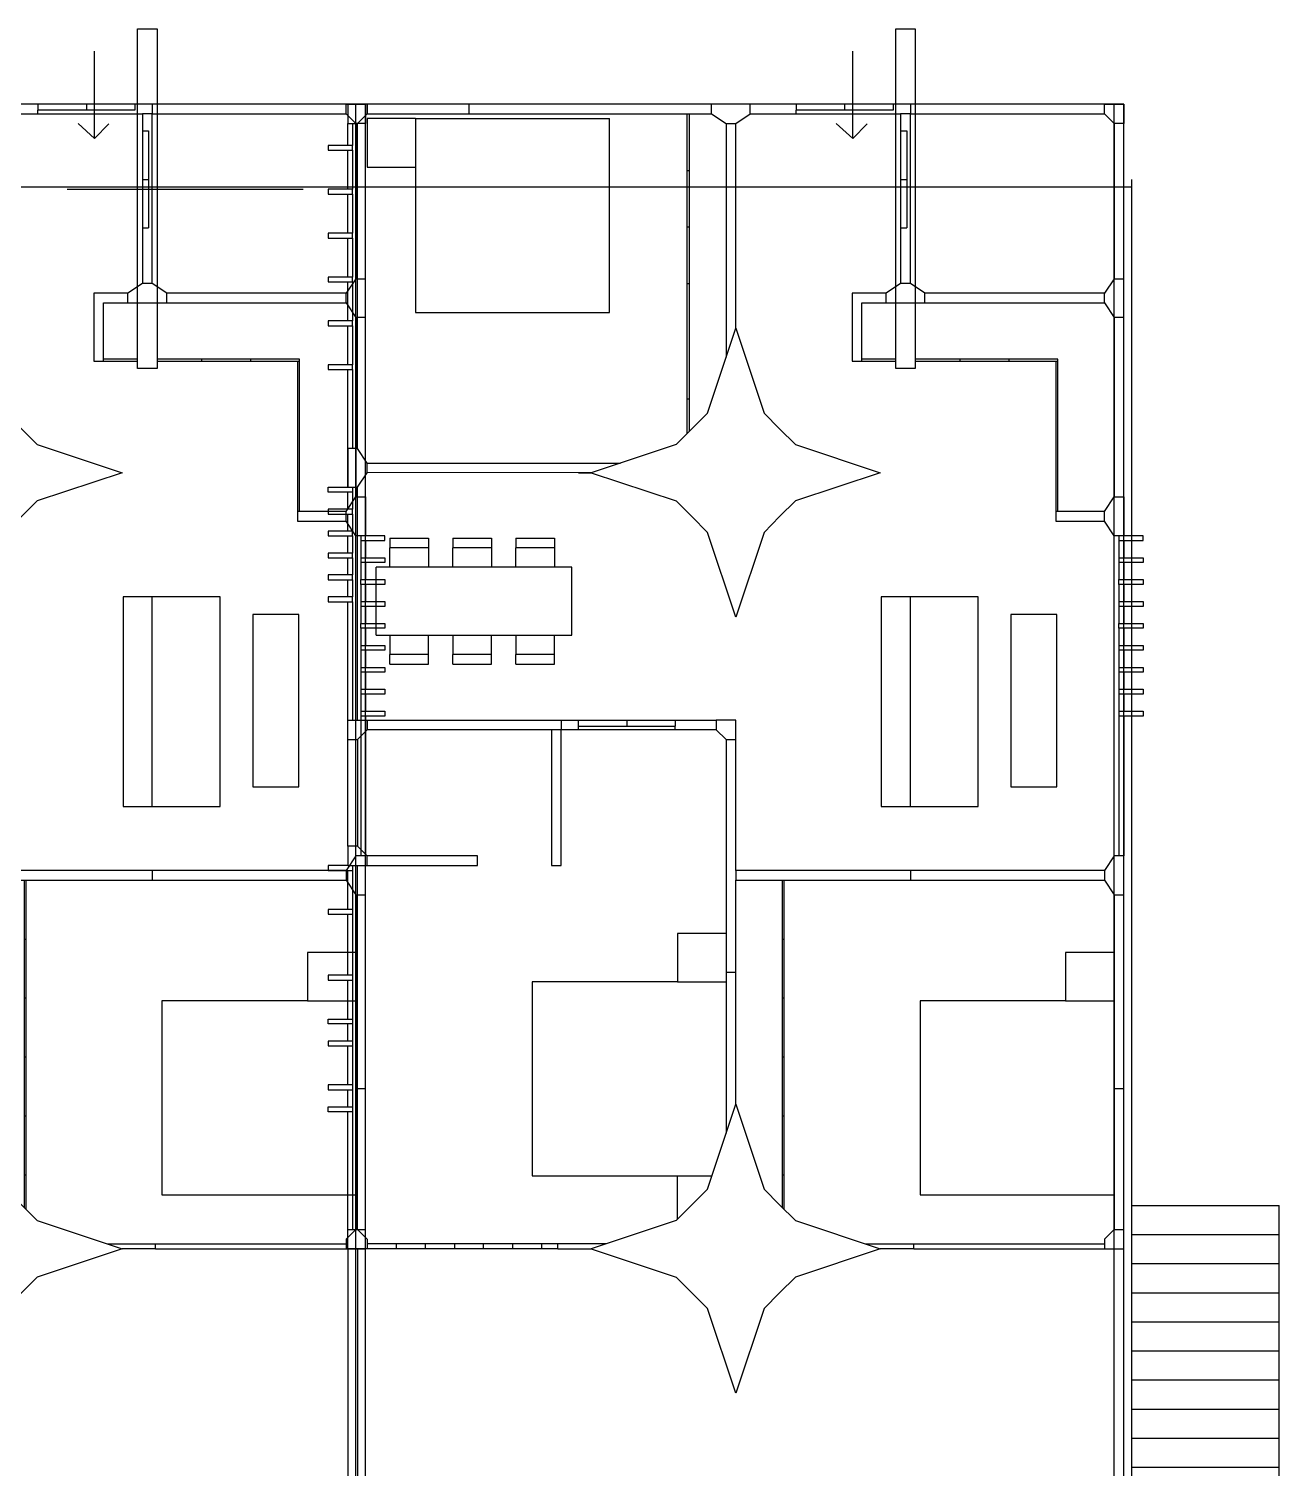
# Model space of a CAD drawing. Header units: metres. Extents: x -79796 to 428529, y -36333 to 94467.
# Drawn here: x -14 to 12876, y 4922 to 19761 of the extents above; entities that cross this region are included whole.
import ezdxf

# ---------------------------------------------------------------- set-up
doc = ezdxf.new("R2010")
doc.units = ezdxf.units.M
for name, color, linetype, true_color in [('Make2D$Visible$ClippingPlaneIntersections$columns', 1, 'Continuous', 0xff0000), ('Make2D$Visible$ClippingPlaneIntersections$glasses', 4, 'Continuous', 0x00ffff), ('Make2D$Visible$Curves$balconies', 2, 'Continuous', 0xffff00), ('Make2D$Visible$Curves$floors', 3, 'Continuous', 0x00ff00), ('Make2D$Visible$Curves$glasses', 4, 'Continuous', 0x00ffff), ('slabs', 5, 'Continuous', 0x0000ff)]:
    doc.layers.add(name, color=color, linetype=linetype, true_color=true_color)
doc.layers.add('Make2D$Visible$ClippingPlaneIntersections$Default', color=7, linetype='Continuous')
doc.layers.add('Make2D$Visible$Curves$Default', color=7, linetype='Continuous')

# ---------------------------------------------------------------- blocks, each defined once
blk = doc.blocks.new('SLABE NEW 2-flat-2')
at = {"layer": 'slabs'}
for points in [[(-948940, 1525954), (-956940, 1525954)], [(-949040, 1510161), (-949040, 1525954)], [(-948940, 1510061), (-948940, 1525954)]]:
    blk.add_lwpolyline(points, dxfattribs=at)
blk = doc.blocks.new('3B6P-flat-8')
at = {"color": 0, "linetype": 'Continuous', "lineweight": -2}
for q in [(-951733, 1526501), (-951904, 1525754), (-951586, 1525752)]:
    blk.add_line((-951733, 1525600), q, dxfattribs=at)
at = {"layer": 'Make2D$Visible$ClippingPlaneIntersections$columns'}
for p, q in [((-953231, 1522769), (-952940, 1523644)), ((-952940, 1523644), (-952648, 1522769)), ((-953231, 1522769), (-953393, 1522607)), ((-952648, 1522769), (-952487, 1522607)), ((-953555, 1522446), (-953393, 1522607)), ((-952325, 1522446), (-952487, 1522607)), ((-953555, 1522446), (-954429, 1522154)), ((-952325, 1522446), (-951450, 1522154)), ((-954429, 1522154), (-953555, 1521863)), ((-951450, 1522154), (-952325, 1521863)), ((-953555, 1521863), (-953393, 1521701)), ((-952325, 1521863), (-952487, 1521701)), ((-953231, 1521539), (-953393, 1521701)), ((-952648, 1521539), (-952487, 1521701)), ((-952940, 1520665), (-953231, 1521539)), ((-952648, 1521539), (-952940, 1520665)), ((-953231, 1514769), (-952940, 1515644)), ((-952940, 1515644), (-952648, 1514769)), ((-953231, 1514769), (-953393, 1514607)), ((-952648, 1514769), (-952487, 1514607)), ((-953555, 1514446), (-953393, 1514607)), ((-952325, 1514446), (-952487, 1514607)), ((-953555, 1514446), (-954429, 1514154)), ((-952325, 1514446), (-951450, 1514154)), ((-954429, 1514154), (-953555, 1513862)), ((-951450, 1514154), (-952325, 1513862)), ((-953555, 1513862), (-953393, 1513701)), ((-952325, 1513862), (-952487, 1513701)), ((-953231, 1513539), (-953393, 1513701)), ((-952648, 1513539), (-952487, 1513701)), ((-952940, 1512664), (-953231, 1513539)), ((-952648, 1513539), (-952940, 1512664))]:
    blk.add_line(p, q, dxfattribs=at)
at = {"layer": 'Make2D$Visible$ClippingPlaneIntersections$Default'}
for p, q in [((-951291, 1523228), (-951291, 1526730)), ((-951291, 1526730), (-951089, 1526730)), ((-951089, 1526730), (-951089, 1523228)), ((-956940, 1525954), (-956940, 1525754)), ((-956740, 1525954), (-956940, 1525954)), ((-956740, 1525954), (-956740, 1525854)), ((-955690, 1525954), (-956740, 1525954)), ((-955690, 1525954), (-955690, 1525854)), ((-953190, 1525954), (-955690, 1525954)), ((-952790, 1525954), (-953190, 1525954)), ((-953190, 1525854), (-953190, 1525954)), ((-952790, 1525854), (-952790, 1525954)), ((-951140, 1525954), (-952790, 1525954)), ((-949140, 1525954), (-951140, 1525954)), ((-951140, 1525954), (-951140, 1525854)), ((-949140, 1525854), (-949140, 1525954)), ((-949140, 1525954), (-948940, 1525954)), ((-948940, 1525954), (-948940, 1525754)), ((-956940, 1525754), (-956840, 1525754)), ((-956840, 1525754), (-956740, 1525854)), ((-956740, 1525854), (-955690, 1525854)), ((-955690, 1525854), (-953190, 1525854)), ((-953441, 1525270), (-953441, 1525853)), ((-953421, 1525853), (-953421, 1525270)), ((-953190, 1525854), (-953040, 1525754)), ((-953040, 1525754), (-952940, 1525754)), ((-953040, 1525754), (-953040, 1523344)), ((-952940, 1525754), (-952790, 1525854)), ((-952940, 1523643), (-952940, 1525754)), ((-952790, 1525854), (-951240, 1525854)), ((-951240, 1525854), (-951240, 1524104)), ((-951140, 1525854), (-951240, 1525854)), ((-951140, 1524104), (-951140, 1525854)), ((-951140, 1525854), (-949140, 1525854)), ((-949040, 1525754), (-949140, 1525854)), ((-949040, 1525754), (-949040, 1524154)), ((-948940, 1525754), (-949040, 1525754)), ((-948940, 1524154), (-948940, 1525754)), ((-957140, 1525528), (-957140, 1525478)), ((-956890, 1525528), (-957140, 1525528)), ((-957140, 1525478), (-956890, 1525478)), ((-956890, 1525478), (-956890, 1525528)), ((-953441, 1524688), (-953441, 1525270)), ((-953441, 1525270), (-953421, 1525270)), ((-953421, 1525270), (-953421, 1524688)), ((-957140, 1525076), (-957140, 1525026)), ((-956890, 1525076), (-957140, 1525076)), ((-957140, 1525026), (-956890, 1525026)), ((-956890, 1525026), (-956890, 1525076)), ((-956890, 1524623), (-957140, 1524623)), ((-957140, 1524623), (-957140, 1524573)), ((-957140, 1524573), (-956890, 1524573)), ((-956890, 1524573), (-956890, 1524623)), ((-953441, 1524105), (-953441, 1524688)), ((-953441, 1524688), (-953421, 1524688)), ((-953421, 1524688), (-953421, 1524105)), ((-957140, 1524171), (-957140, 1524121)), ((-956890, 1524171), (-957140, 1524171)), ((-957140, 1524121), (-956890, 1524121)), ((-956890, 1524121), (-956890, 1524171)), ((-949040, 1524154), (-949140, 1524004)), ((-949040, 1524154), (-948940, 1524154)), ((-948940, 1523754), (-948940, 1524154)), ((-953441, 1523522), (-953441, 1524105)), ((-953441, 1524105), (-953421, 1524105)), ((-953421, 1524105), (-953421, 1523522)), ((-951740, 1524004), (-951740, 1523304)), ((-951390, 1524004), (-951740, 1524004)), ((-951240, 1524104), (-951390, 1524004)), ((-951390, 1523904), (-951390, 1524004)), ((-951140, 1524104), (-951240, 1524104)), ((-950990, 1524004), (-951140, 1524104)), ((-950990, 1523904), (-950990, 1524004)), ((-949140, 1524004), (-950990, 1524004)), ((-949140, 1523904), (-949140, 1524004)), ((-951640, 1523904), (-951390, 1523904)), ((-951640, 1523304), (-951640, 1523904)), ((-951390, 1523904), (-950990, 1523904)), ((-950990, 1523904), (-949140, 1523904)), ((-949140, 1523904), (-949040, 1523754)), ((-957140, 1523719), (-957140, 1523669)), ((-956890, 1523719), (-957140, 1523719)), ((-957140, 1523669), (-956890, 1523669)), ((-956890, 1523669), (-956890, 1523719)), ((-949040, 1523754), (-949040, 1521904)), ((-948940, 1523754), (-949040, 1523754)), ((-948940, 1521904), (-948940, 1523754)), ((-953441, 1522914), (-953441, 1523522)), ((-953421, 1523522), (-953421, 1522914)), ((-957140, 1523267), (-957140, 1523217)), ((-956890, 1523267), (-957140, 1523267)), ((-957140, 1523217), (-956890, 1523217)), ((-956890, 1523217), (-956890, 1523267)), ((-951740, 1523304), (-951640, 1523304)), ((-951089, 1523228), (-951291, 1523228)), ((-953441, 1522914), (-953421, 1522914)), ((-953441, 1522559), (-953441, 1522914)), ((-953421, 1522914), (-953421, 1522579)), ((-956840, 1522404), (-956940, 1522404)), ((-956940, 1522404), (-956940, 1522004)), ((-956740, 1522254), (-956840, 1522404)), ((-956740, 1522155), (-956740, 1522254)), ((-956740, 1522254), (-954129, 1522254)), ((-956740, 1522155), (-956740, 1522254)), ((-956840, 1522004), (-956740, 1522154)), ((-954429, 1522154), (-956740, 1522155)), ((-956740, 1522154), (-956740, 1522155)), ((-957140, 1522004), (-956940, 1522004)), ((-957140, 1521954), (-957140, 1522004)), ((-956890, 1521954), (-957140, 1521954)), ((-956940, 1522004), (-956840, 1522004)), ((-956890, 1522004), (-956890, 1521954)), ((-949140, 1521754), (-949040, 1521904)), ((-949040, 1521904), (-948940, 1521904)), ((-948940, 1521904), (-948940, 1521504)), ((-957140, 1521778), (-957140, 1521728)), ((-956890, 1521778), (-957140, 1521778)), ((-956890, 1521728), (-956890, 1521778)), ((-949640, 1521754), (-949640, 1521654)), ((-949140, 1521754), (-949640, 1521754)), ((-949140, 1521654), (-949140, 1521754)), ((-957140, 1521728), (-956890, 1521728)), ((-949640, 1521654), (-949140, 1521654)), ((-949040, 1521504), (-949140, 1521654)), ((-957140, 1521552), (-957140, 1521502)), ((-956890, 1521552), (-957140, 1521552)), ((-957140, 1521502), (-956890, 1521502)), ((-956890, 1521502), (-956890, 1521552)), ((-948940, 1521504), (-949040, 1521504)), ((-948990, 1521454), (-948740, 1521454)), ((-948740, 1521504), (-948940, 1521504)), ((-948740, 1521454), (-948740, 1521504)), ((-957140, 1521326), (-957140, 1521276)), ((-956890, 1521326), (-957140, 1521326)), ((-956890, 1521276), (-956890, 1521326)), ((-957140, 1521276), (-956890, 1521276)), ((-948990, 1521278), (-948740, 1521278)), ((-948740, 1521228), (-948990, 1521228)), ((-948740, 1521278), (-948740, 1521228)), ((-957140, 1521100), (-957140, 1521050)), ((-956890, 1521100), (-957140, 1521100)), ((-957140, 1521050), (-956890, 1521050)), ((-956890, 1521050), (-956890, 1521100)), ((-948990, 1521052), (-948740, 1521052)), ((-948990, 1521002), (-948990, 1521052)), ((-948740, 1521002), (-948990, 1521002)), ((-948740, 1521052), (-948740, 1521002)), ((-957140, 1520874), (-957140, 1520824)), ((-956890, 1520874), (-957140, 1520874)), ((-956890, 1520824), (-956890, 1520874)), ((-957140, 1520824), (-956890, 1520824)), ((-948990, 1520826), (-948740, 1520826)), ((-948740, 1520776), (-948990, 1520776)), ((-948740, 1520826), (-948740, 1520776)), ((-948990, 1520600), (-948740, 1520600)), ((-948990, 1520550), (-948990, 1520600)), ((-948740, 1520550), (-948990, 1520550)), ((-948740, 1520600), (-948740, 1520550)), ((-948990, 1520373), (-948740, 1520373)), ((-948740, 1520323), (-948990, 1520323)), ((-948740, 1520373), (-948740, 1520323)), ((-948990, 1520147), (-948740, 1520147)), ((-948740, 1520147), (-948740, 1520097)), ((-948740, 1520097), (-948990, 1520097)), ((-948990, 1519921), (-948740, 1519921)), ((-948740, 1519871), (-948990, 1519871)), ((-948740, 1519921), (-948740, 1519871)), ((-948990, 1519695), (-948740, 1519695)), ((-948740, 1519695), (-948740, 1519645)), ((-956940, 1519604), (-956740, 1519604)), ((-956940, 1519404), (-956940, 1519604)), ((-956740, 1519604), (-954740, 1519604)), ((-956740, 1519604), (-956740, 1519504)), ((-954740, 1519604), (-953140, 1519604)), ((-954740, 1519604), (-954740, 1519504)), ((-952940, 1519604), (-953140, 1519604)), ((-953140, 1519604), (-953140, 1519504)), ((-952940, 1519404), (-952940, 1519604)), ((-948740, 1519645), (-948990, 1519645)), ((-956940, 1518304), (-956940, 1519404)), ((-956940, 1519404), (-956840, 1519404)), ((-956740, 1519504), (-956840, 1519404)), ((-956840, 1519404), (-956840, 1518304)), ((-954740, 1519504), (-956740, 1519504)), ((-954840, 1519504), (-954840, 1518104)), ((-954740, 1518104), (-954740, 1519504)), ((-953140, 1519504), (-954740, 1519504)), ((-953140, 1519504), (-953040, 1519404)), ((-953040, 1519404), (-952940, 1519404)), ((-953040, 1519404), (-953040, 1517005)), ((-952940, 1518054), (-952940, 1519404)), ((-956940, 1518304), (-956940, 1518304)), ((-956840, 1518304), (-956940, 1518304)), ((-956940, 1518304), (-956940, 1518104)), ((-956740, 1518204), (-956840, 1518304)), ((-955602, 1518204), (-956740, 1518204)), ((-956740, 1518104), (-956740, 1518204)), ((-955602, 1518104), (-955602, 1518204)), ((-949040, 1518204), (-949140, 1518054)), ((-948940, 1518204), (-949040, 1518204)), ((-948940, 1517804), (-948940, 1518204)), ((-957140, 1518104), (-957140, 1518054)), ((-956940, 1518104), (-957140, 1518104)), ((-957140, 1518054), (-956890, 1518054)), ((-956940, 1518104), (-956740, 1518104)), ((-956740, 1518104), (-955602, 1518104)), ((-954840, 1518104), (-954740, 1518104)), ((-952940, 1518054), (-952940, 1517954)), ((-951140, 1518054), (-952940, 1518054)), ((-951140, 1518054), (-951140, 1517954)), ((-949140, 1518054), (-951140, 1518054)), ((-949140, 1518054), (-949140, 1517954)), ((-952940, 1517954), (-951140, 1517954)), ((-952940, 1517005), (-952940, 1517954)), ((-952460, 1517954), (-952460, 1517346)), ((-952440, 1517346), (-952440, 1517954)), ((-951140, 1517954), (-949140, 1517954)), ((-949140, 1517954), (-949040, 1517804)), ((-949040, 1517804), (-949040, 1515804)), ((-949040, 1517804), (-948940, 1517804)), ((-948940, 1515804), (-948940, 1517804)), ((-957140, 1517652), (-957140, 1517602)), ((-956890, 1517652), (-957140, 1517652)), ((-957140, 1517602), (-956890, 1517602)), ((-952460, 1517346), (-952440, 1517346)), ((-952460, 1517346), (-952460, 1516739)), ((-952440, 1516739), (-952440, 1517346)), ((-953040, 1517005), (-953040, 1515344)), ((-953040, 1517005), (-952940, 1517005)), ((-952940, 1515644), (-952940, 1517005)), ((-957140, 1516974), (-957140, 1516924)), ((-956890, 1516974), (-957140, 1516974)), ((-957140, 1516924), (-956890, 1516924)), ((-952460, 1516739), (-952460, 1516131)), ((-952460, 1516739), (-952440, 1516739)), ((-952440, 1516131), (-952440, 1516739)), ((-957140, 1516521), (-956890, 1516521)), ((-957140, 1516471), (-957140, 1516521)), ((-956890, 1516471), (-957140, 1516471)), ((-956890, 1516295), (-957140, 1516295)), ((-957140, 1516295), (-957140, 1516245)), ((-957140, 1516245), (-956890, 1516245)), ((-952460, 1516131), (-952440, 1516131)), ((-952460, 1516131), (-952460, 1515523)), ((-952440, 1515523), (-952440, 1516131)), ((-957140, 1515843), (-957140, 1515793)), ((-956890, 1515843), (-957140, 1515843)), ((-948940, 1515804), (-949040, 1515804)), ((-949040, 1515804), (-949040, 1514354)), ((-948940, 1514354), (-948940, 1515804)), ((-957140, 1515793), (-956890, 1515793)), ((-957140, 1515617), (-956890, 1515617)), ((-957140, 1515567), (-957140, 1515617)), ((-956890, 1515567), (-957140, 1515567)), ((-952460, 1515523), (-952460, 1514915)), ((-952460, 1515523), (-952440, 1515523)), ((-952440, 1514915), (-952440, 1515523)), ((-952460, 1514915), (-952440, 1514915)), ((-952460, 1514915), (-952460, 1514581)), ((-952440, 1514561), (-952440, 1514915)), ((-956940, 1514154), (-956940, 1514354)), ((-956940, 1514354), (-956840, 1514354)), ((-956840, 1514354), (-956740, 1514254)), ((-949040, 1514354), (-949140, 1514254)), ((-949040, 1514354), (-948940, 1514354)), ((-948940, 1514154), (-948940, 1514354)), ((-956740, 1514254), (-956740, 1514154)), ((-949140, 1514254), (-949140, 1514154)), ((-956740, 1514154), (-956940, 1514154)), ((-949140, 1514154), (-948940, 1514154))]:
    blk.add_line(p, q, dxfattribs=at)
at = {"layer": 'Make2D$Visible$ClippingPlaneIntersections$glasses'}
for p, q in [((-956890, 1525754), (-956890, 1525528)), ((-956840, 1522404), (-956840, 1525754)), ((-956890, 1525478), (-956890, 1525076)), ((-956890, 1525026), (-956890, 1524623)), ((-956890, 1524573), (-956890, 1524171)), ((-956890, 1524121), (-956890, 1523719)), ((-956890, 1523669), (-956890, 1523267)), ((-956890, 1523217), (-956890, 1522404)), ((-956890, 1521954), (-956890, 1521778)), ((-956840, 1519604), (-956840, 1522004)), ((-956890, 1521728), (-956890, 1521552)), ((-956890, 1521502), (-956890, 1521326)), ((-949040, 1518204), (-949040, 1521504)), ((-948990, 1521504), (-948990, 1521052)), ((-956890, 1521276), (-956890, 1521100)), ((-956890, 1521050), (-956890, 1520874)), ((-948990, 1521002), (-948990, 1520600)), ((-956890, 1520824), (-956890, 1519604)), ((-948990, 1520550), (-948990, 1518204)), ((-956890, 1518104), (-956890, 1514354)), ((-956840, 1514354), (-956840, 1518104)), ((-956890, 1514354), (-956840, 1514354)), ((-956440, 1514204), (-956740, 1514204)), ((-956152, 1514204), (-956440, 1514204)), ((-955840, 1514204), (-956152, 1514204)), ((-955540, 1514204), (-955840, 1514204)), ((-955240, 1514204), (-955540, 1514204)), ((-954940, 1514204), (-955240, 1514204)), ((-954775, 1514204), (-954940, 1514204)), ((-954775, 1514154), (-954775, 1514204)), ((-954279, 1514204), (-954775, 1514204)), ((-951600, 1514204), (-951105, 1514204)), ((-951105, 1514204), (-950940, 1514204)), ((-951105, 1514154), (-951105, 1514204)), ((-950940, 1514204), (-950640, 1514204)), ((-950640, 1514204), (-950340, 1514204)), ((-950340, 1514204), (-950040, 1514204)), ((-950040, 1514204), (-949727, 1514204)), ((-949727, 1514204), (-949440, 1514204)), ((-949440, 1514204), (-949140, 1514204)), ((-956440, 1514154), (-956740, 1514154)), ((-956152, 1514154), (-956440, 1514154)), ((-955840, 1514154), (-956152, 1514154)), ((-955540, 1514154), (-955840, 1514154)), ((-955240, 1514154), (-955540, 1514154)), ((-954940, 1514154), (-955240, 1514154)), ((-954775, 1514154), (-954940, 1514154)), ((-954775, 1514154), (-954429, 1514154)), ((-951105, 1514154), (-951450, 1514154)), ((-951105, 1514154), (-950940, 1514154)), ((-950940, 1514154), (-950640, 1514154)), ((-950640, 1514154), (-950340, 1514154)), ((-950340, 1514154), (-950040, 1514154)), ((-950040, 1514154), (-949727, 1514154)), ((-949727, 1514154), (-949440, 1514154)), ((-949440, 1514154), (-949140, 1514154))]:
    blk.add_line(p, q, dxfattribs=at)
at = {"layer": 'Make2D$Visible$Curves$balconies'}
for p, q in [((-956940, 1522004), (-956940, 1523217)), ((-956940, 1521778), (-956940, 1521954)), ((-956940, 1521552), (-956940, 1521728)), ((-956940, 1521100), (-956940, 1521276)), ((-956940, 1519404), (-956940, 1519404)), ((-956940, 1517652), (-956940, 1518054)), ((-956940, 1517602), (-956940, 1517602)), ((-956940, 1516521), (-956940, 1516924)), ((-956940, 1515617), (-956940, 1515793))]:
    blk.add_line(p, q, dxfattribs=at)
at = {"layer": 'Make2D$Visible$Curves$Default'}
for p, q in [((-952317, 1525954), (-952317, 1525892)), ((-951817, 1525892), (-952317, 1525892)), ((-952317, 1525854), (-952317, 1525892)), ((-951817, 1525954), (-951817, 1525892)), ((-951317, 1525892), (-951817, 1525892)), ((-951317, 1525954), (-951317, 1525892)), ((-956740, 1525804), (-956740, 1525304)), ((-956240, 1525804), (-956740, 1525804)), ((-956240, 1525804), (-956240, 1523804)), ((-956240, 1525804), (-954240, 1525804)), ((-954240, 1523804), (-954240, 1525804)), ((-951240, 1525677), (-951177, 1525677)), ((-951177, 1525677), (-951177, 1525177)), ((-956740, 1525304), (-956240, 1525304)), ((-953441, 1525270), (-953421, 1525270)), ((-951240, 1525177), (-951177, 1525177)), ((-951177, 1525177), (-951177, 1524677)), ((-953441, 1524688), (-953421, 1524688)), ((-951240, 1524677), (-951177, 1524677)), ((-953441, 1524105), (-953421, 1524105)), ((-956240, 1523804), (-954240, 1523804)), ((-951291, 1523324), (-951640, 1523324)), ((-951640, 1523304), (-951291, 1523304)), ((-949620, 1523324), (-951089, 1523324)), ((-951089, 1523304), (-950630, 1523304)), ((-950630, 1523324), (-950630, 1523304)), ((-950630, 1523304), (-950125, 1523304)), ((-950125, 1523324), (-950125, 1523304)), ((-950125, 1523304), (-949620, 1523304)), ((-949640, 1523304), (-949640, 1522788)), ((-949620, 1521754), (-949620, 1523324)), ((-949640, 1522788), (-949640, 1522271)), ((-949640, 1522271), (-949640, 1521754)), ((-954562, 1522154), (-954562, 1522154)), ((-954562, 1522154), (-954429, 1522154)), ((-956507, 1521479), (-956107, 1521479)), ((-956507, 1521479), (-956507, 1521379)), ((-956107, 1521479), (-956107, 1521379)), ((-955857, 1521479), (-955457, 1521479)), ((-955857, 1521479), (-955857, 1521379)), ((-955457, 1521479), (-955457, 1521379)), ((-955207, 1521479), (-954807, 1521479)), ((-955207, 1521479), (-955207, 1521379)), ((-954807, 1521479), (-954807, 1521379)), ((-956507, 1521179), (-956507, 1521379)), ((-956107, 1521379), (-956507, 1521379)), ((-956107, 1521379), (-956107, 1521179)), ((-955457, 1521379), (-955857, 1521379)), ((-955857, 1521179), (-955857, 1521379)), ((-955457, 1521379), (-955457, 1521179)), ((-954807, 1521379), (-955207, 1521379)), ((-955207, 1521179), (-955207, 1521379)), ((-954807, 1521379), (-954807, 1521179)), ((-956648, 1520479), (-956648, 1521179)), ((-954631, 1521179), (-956648, 1521179)), ((-954631, 1520479), (-954631, 1521179)), ((-951440, 1520874), (-951440, 1518714)), ((-951140, 1520874), (-951440, 1520874)), ((-951140, 1519514), (-951140, 1520874)), ((-950440, 1520874), (-951140, 1520874)), ((-950440, 1519514), (-950440, 1520874)), ((-950103, 1520694), (-950103, 1518914)), ((-949629, 1520694), (-950103, 1520694)), ((-949629, 1519514), (-949629, 1520694)), ((-956648, 1520479), (-954631, 1520479)), ((-956507, 1520479), (-956507, 1520279)), ((-956107, 1520279), (-956107, 1520479)), ((-955857, 1520479), (-955857, 1520279)), ((-955457, 1520279), (-955457, 1520479)), ((-955207, 1520479), (-955207, 1520279)), ((-954807, 1520279), (-954807, 1520479)), ((-956507, 1520179), (-956507, 1520279)), ((-956107, 1520279), (-956507, 1520279)), ((-956107, 1520179), (-956107, 1520279)), ((-955857, 1520179), (-955857, 1520279)), ((-955457, 1520279), (-955857, 1520279)), ((-955457, 1520179), (-955457, 1520279)), ((-955207, 1520179), (-955207, 1520279)), ((-954807, 1520279), (-955207, 1520279)), ((-954807, 1520179), (-954807, 1520279)), ((-956507, 1520179), (-956107, 1520179)), ((-955857, 1520179), (-955457, 1520179)), ((-955207, 1520179), (-954807, 1520179)), ((-954563, 1519604), (-954563, 1519542)), ((-954563, 1519542), (-954563, 1519504)), ((-954563, 1519542), (-954063, 1519542)), ((-954063, 1519604), (-954063, 1519542)), ((-954063, 1519542), (-953563, 1519542)), ((-953563, 1519604), (-953563, 1519542)), ((-953563, 1519504), (-953563, 1519542)), ((-951140, 1518714), (-951140, 1519514)), ((-950440, 1518714), (-950440, 1519514)), ((-949629, 1518914), (-949629, 1519514)), ((-950103, 1518914), (-949629, 1518914)), ((-951440, 1518714), (-951140, 1518714)), ((-951140, 1518714), (-950440, 1518714)), ((-953540, 1517405), (-953540, 1516905)), ((-953040, 1517405), (-953540, 1517405)), ((-949540, 1517209), (-949540, 1516709)), ((-949040, 1517209), (-949540, 1517209)), ((-953540, 1516905), (-955040, 1516905)), ((-955040, 1516905), (-955040, 1514905)), ((-953540, 1516905), (-953040, 1516905)), ((-949540, 1516709), (-951040, 1516709)), ((-951040, 1516709), (-951040, 1514709)), ((-949540, 1516709), (-949040, 1516709)), ((-955040, 1514905), (-953186, 1514905)), ((-953540, 1514461), (-953540, 1514905)), ((-951040, 1514709), (-949040, 1514709))]:
    blk.add_line(p, q, dxfattribs=at)
at = {"layer": 'Make2D$Visible$Curves$floors'}
for p, q in [((-956940, 1525528), (-956940, 1525754)), ((-956940, 1525076), (-956940, 1525478)), ((-956940, 1524623), (-956940, 1525026)), ((-956940, 1524171), (-956940, 1524573)), ((-956940, 1523719), (-956940, 1524121)), ((-956940, 1523267), (-956940, 1523669)), ((-956940, 1521552), (-956940, 1521552)), ((-956940, 1521326), (-956940, 1521502)), ((-948940, 1521454), (-948940, 1521278)), ((-948940, 1521228), (-948940, 1521052)), ((-956940, 1520874), (-956940, 1521050)), ((-948940, 1521002), (-948940, 1520826)), ((-956940, 1519604), (-956940, 1520824)), ((-948940, 1520776), (-948940, 1520600)), ((-948940, 1520550), (-948940, 1520373)), ((-948940, 1520323), (-948940, 1520147)), ((-948940, 1520097), (-948940, 1519921)), ((-948940, 1519871), (-948940, 1519695)), ((-948940, 1519645), (-948940, 1518204)), ((-956940, 1516974), (-956940, 1517602)), ((-956940, 1516295), (-956940, 1516471)), ((-956940, 1515843), (-956940, 1516245)), ((-956940, 1514354), (-956940, 1515567))]:
    blk.add_line(p, q, dxfattribs=at)
at = {"layer": 'Make2D$Visible$Curves$glasses'}
for p, q in [((-956440, 1514204), (-956440, 1514154)), ((-956140, 1514204), (-956140, 1514154)), ((-955840, 1514204), (-955840, 1514154)), ((-955540, 1514154), (-955540, 1514204)), ((-955240, 1514204), (-955240, 1514154)), ((-954940, 1514154), (-954940, 1514204))]:
    blk.add_line(p, q, dxfattribs=at)
blk = doc.blocks.new('SLABE NEW 2-flat-1')
at = {"color": 0, "linetype": 'ByBlock', "lineweight": -2}
for p, q in [((-956940, 1514154), (-956940, 1511350)), ((-956840, 1514154), (-956840, 1511326))]:
    blk.add_line(p, q, dxfattribs=at)
at = {"layer": 'slabs'}
for points in [[(-948940, 1525954), (-956940, 1525954)], [(-949040, 1510161), (-949040, 1525954)], [(-948940, 1510061), (-948940, 1525954)]]:
    blk.add_lwpolyline(points, dxfattribs=at)
blk = doc.blocks.new('3B6P-flat-7')
at = {"color": 0, "linetype": 'Continuous', "lineweight": -2}
for q in [(-951733, 1526501), (-951904, 1525754), (-951586, 1525752)]:
    blk.add_line((-951733, 1525600), q, dxfattribs=at)
at = {"layer": 'Make2D$Visible$ClippingPlaneIntersections$columns'}
for p, q in [((-953231, 1522769), (-952940, 1523644)), ((-952940, 1523644), (-952648, 1522769)), ((-953231, 1522769), (-953393, 1522607)), ((-952648, 1522769), (-952487, 1522607)), ((-953555, 1522446), (-953393, 1522607)), ((-952325, 1522446), (-952487, 1522607)), ((-953555, 1522446), (-954429, 1522154)), ((-952325, 1522446), (-951450, 1522154)), ((-954429, 1522154), (-953555, 1521863)), ((-951450, 1522154), (-952325, 1521863)), ((-953555, 1521863), (-953393, 1521701)), ((-952325, 1521863), (-952487, 1521701)), ((-953231, 1521539), (-953393, 1521701)), ((-952648, 1521539), (-952487, 1521701)), ((-952940, 1520665), (-953231, 1521539)), ((-952648, 1521539), (-952940, 1520665)), ((-953231, 1514769), (-952940, 1515644)), ((-952940, 1515644), (-952648, 1514769)), ((-953231, 1514769), (-953393, 1514607)), ((-952648, 1514769), (-952487, 1514607)), ((-953555, 1514446), (-953393, 1514607)), ((-952325, 1514446), (-952487, 1514607)), ((-953555, 1514446), (-954429, 1514154)), ((-952325, 1514446), (-951450, 1514154)), ((-954429, 1514154), (-953555, 1513862)), ((-951450, 1514154), (-952325, 1513862)), ((-953555, 1513862), (-953393, 1513701)), ((-952325, 1513862), (-952487, 1513701)), ((-953231, 1513539), (-953393, 1513701)), ((-952648, 1513539), (-952487, 1513701)), ((-952940, 1512664), (-953231, 1513539)), ((-952648, 1513539), (-952940, 1512664))]:
    blk.add_line(p, q, dxfattribs=at)
at = {"layer": 'Make2D$Visible$ClippingPlaneIntersections$Default'}
for p, q in [((-951291, 1523228), (-951291, 1526730)), ((-951291, 1526730), (-951089, 1526730)), ((-951089, 1526730), (-951089, 1523228)), ((-956940, 1525954), (-956940, 1525754)), ((-956740, 1525954), (-956940, 1525954)), ((-956740, 1525954), (-956740, 1525854)), ((-955690, 1525954), (-956740, 1525954)), ((-955690, 1525954), (-955690, 1525854)), ((-953190, 1525954), (-955690, 1525954)), ((-952790, 1525954), (-953190, 1525954)), ((-953190, 1525854), (-953190, 1525954)), ((-952790, 1525854), (-952790, 1525954)), ((-951140, 1525954), (-952790, 1525954)), ((-949140, 1525954), (-951140, 1525954)), ((-951140, 1525954), (-951140, 1525854)), ((-949140, 1525854), (-949140, 1525954)), ((-949140, 1525954), (-948940, 1525954)), ((-948940, 1525954), (-948940, 1525754)), ((-956940, 1525754), (-956840, 1525754)), ((-956840, 1525754), (-956740, 1525854)), ((-956740, 1525854), (-955690, 1525854)), ((-955690, 1525854), (-953190, 1525854)), ((-953441, 1525270), (-953441, 1525853)), ((-953421, 1525853), (-953421, 1525270)), ((-953190, 1525854), (-953040, 1525754)), ((-953040, 1525754), (-952940, 1525754)), ((-953040, 1525754), (-953040, 1523344)), ((-952940, 1525754), (-952790, 1525854)), ((-952940, 1523643), (-952940, 1525754)), ((-952790, 1525854), (-951240, 1525854)), ((-951240, 1525854), (-951240, 1524104)), ((-951140, 1525854), (-951240, 1525854)), ((-951140, 1524104), (-951140, 1525854)), ((-951140, 1525854), (-949140, 1525854)), ((-949040, 1525754), (-949140, 1525854)), ((-949040, 1525754), (-949040, 1524154)), ((-948940, 1525754), (-949040, 1525754)), ((-948940, 1524154), (-948940, 1525754)), ((-957140, 1525528), (-957140, 1525478)), ((-956890, 1525528), (-957140, 1525528)), ((-957140, 1525478), (-956890, 1525478)), ((-956890, 1525478), (-956890, 1525528)), ((-953441, 1524688), (-953441, 1525270)), ((-953441, 1525270), (-953421, 1525270)), ((-953421, 1525270), (-953421, 1524688)), ((-957140, 1525076), (-957140, 1525026)), ((-956890, 1525076), (-957140, 1525076)), ((-957140, 1525026), (-956890, 1525026)), ((-956890, 1525026), (-956890, 1525076)), ((-956890, 1524623), (-957140, 1524623)), ((-957140, 1524623), (-957140, 1524573)), ((-957140, 1524573), (-956890, 1524573)), ((-956890, 1524573), (-956890, 1524623)), ((-953441, 1524105), (-953441, 1524688)), ((-953441, 1524688), (-953421, 1524688)), ((-953421, 1524688), (-953421, 1524105)), ((-957140, 1524171), (-957140, 1524121)), ((-956890, 1524171), (-957140, 1524171)), ((-957140, 1524121), (-956890, 1524121)), ((-956890, 1524121), (-956890, 1524171)), ((-949040, 1524154), (-949140, 1524004)), ((-949040, 1524154), (-948940, 1524154)), ((-948940, 1523754), (-948940, 1524154)), ((-953441, 1523522), (-953441, 1524105)), ((-953441, 1524105), (-953421, 1524105)), ((-953421, 1524105), (-953421, 1523522)), ((-951740, 1524004), (-951740, 1523304)), ((-951390, 1524004), (-951740, 1524004)), ((-951240, 1524104), (-951390, 1524004)), ((-951390, 1523904), (-951390, 1524004)), ((-951140, 1524104), (-951240, 1524104)), ((-950990, 1524004), (-951140, 1524104)), ((-950990, 1523904), (-950990, 1524004)), ((-949140, 1524004), (-950990, 1524004)), ((-949140, 1523904), (-949140, 1524004)), ((-951640, 1523904), (-951390, 1523904)), ((-951640, 1523304), (-951640, 1523904)), ((-951390, 1523904), (-950990, 1523904)), ((-950990, 1523904), (-949140, 1523904)), ((-949140, 1523904), (-949040, 1523754)), ((-957140, 1523719), (-957140, 1523669)), ((-956890, 1523719), (-957140, 1523719)), ((-957140, 1523669), (-956890, 1523669)), ((-956890, 1523669), (-956890, 1523719)), ((-949040, 1523754), (-949040, 1521904)), ((-948940, 1523754), (-949040, 1523754)), ((-948940, 1521904), (-948940, 1523754)), ((-953441, 1522914), (-953441, 1523522)), ((-953421, 1523522), (-953421, 1522914)), ((-957140, 1523267), (-957140, 1523217)), ((-956890, 1523267), (-957140, 1523267)), ((-957140, 1523217), (-956890, 1523217)), ((-956890, 1523217), (-956890, 1523267)), ((-951740, 1523304), (-951640, 1523304)), ((-951089, 1523228), (-951291, 1523228)), ((-953441, 1522914), (-953421, 1522914)), ((-953441, 1522559), (-953441, 1522914)), ((-953421, 1522914), (-953421, 1522579)), ((-956840, 1522404), (-956940, 1522404)), ((-956940, 1522404), (-956940, 1522004)), ((-956740, 1522254), (-956840, 1522404)), ((-956740, 1522155), (-956740, 1522254)), ((-956740, 1522254), (-954129, 1522254)), ((-956740, 1522155), (-956740, 1522254)), ((-956840, 1522004), (-956740, 1522154)), ((-954429, 1522154), (-956740, 1522155)), ((-956740, 1522154), (-956740, 1522155)), ((-957140, 1522004), (-956940, 1522004)), ((-957140, 1521954), (-957140, 1522004)), ((-956890, 1521954), (-957140, 1521954)), ((-956940, 1522004), (-956840, 1522004)), ((-956890, 1522004), (-956890, 1521954)), ((-949140, 1521754), (-949040, 1521904)), ((-949040, 1521904), (-948940, 1521904)), ((-948940, 1521904), (-948940, 1521504)), ((-957140, 1521778), (-957140, 1521728)), ((-956890, 1521778), (-957140, 1521778)), ((-956890, 1521728), (-956890, 1521778)), ((-949640, 1521754), (-949640, 1521654)), ((-949140, 1521754), (-949640, 1521754)), ((-949140, 1521654), (-949140, 1521754)), ((-957140, 1521728), (-956890, 1521728)), ((-949640, 1521654), (-949140, 1521654)), ((-949040, 1521504), (-949140, 1521654)), ((-957140, 1521552), (-957140, 1521502)), ((-956890, 1521552), (-957140, 1521552)), ((-957140, 1521502), (-956890, 1521502)), ((-956890, 1521502), (-956890, 1521552)), ((-948940, 1521504), (-949040, 1521504)), ((-948990, 1521454), (-948740, 1521454)), ((-948740, 1521504), (-948940, 1521504)), ((-948740, 1521454), (-948740, 1521504)), ((-957140, 1521326), (-957140, 1521276)), ((-956890, 1521326), (-957140, 1521326)), ((-956890, 1521276), (-956890, 1521326)), ((-957140, 1521276), (-956890, 1521276)), ((-948990, 1521278), (-948740, 1521278)), ((-948740, 1521228), (-948990, 1521228)), ((-948740, 1521278), (-948740, 1521228)), ((-957140, 1521100), (-957140, 1521050)), ((-956890, 1521100), (-957140, 1521100)), ((-957140, 1521050), (-956890, 1521050)), ((-956890, 1521050), (-956890, 1521100)), ((-948990, 1521052), (-948740, 1521052)), ((-948990, 1521002), (-948990, 1521052)), ((-948740, 1521002), (-948990, 1521002)), ((-948740, 1521052), (-948740, 1521002)), ((-957140, 1520874), (-957140, 1520824)), ((-956890, 1520874), (-957140, 1520874)), ((-956890, 1520824), (-956890, 1520874)), ((-957140, 1520824), (-956890, 1520824)), ((-948990, 1520826), (-948740, 1520826)), ((-948740, 1520776), (-948990, 1520776)), ((-948740, 1520826), (-948740, 1520776)), ((-948990, 1520600), (-948740, 1520600)), ((-948990, 1520550), (-948990, 1520600)), ((-948740, 1520550), (-948990, 1520550)), ((-948740, 1520600), (-948740, 1520550)), ((-948990, 1520373), (-948740, 1520373)), ((-948740, 1520323), (-948990, 1520323)), ((-948740, 1520373), (-948740, 1520323)), ((-948990, 1520147), (-948740, 1520147)), ((-948740, 1520147), (-948740, 1520097)), ((-948740, 1520097), (-948990, 1520097)), ((-948990, 1519921), (-948740, 1519921)), ((-948740, 1519871), (-948990, 1519871)), ((-948740, 1519921), (-948740, 1519871)), ((-948990, 1519695), (-948740, 1519695)), ((-948740, 1519695), (-948740, 1519645)), ((-956940, 1519604), (-956740, 1519604)), ((-956940, 1519404), (-956940, 1519604)), ((-956740, 1519604), (-954740, 1519604)), ((-956740, 1519604), (-956740, 1519504)), ((-954740, 1519604), (-953140, 1519604)), ((-954740, 1519604), (-954740, 1519504)), ((-952940, 1519604), (-953140, 1519604)), ((-953140, 1519604), (-953140, 1519504)), ((-952940, 1519404), (-952940, 1519604)), ((-948740, 1519645), (-948990, 1519645)), ((-956940, 1518304), (-956940, 1519404)), ((-956940, 1519404), (-956840, 1519404)), ((-956740, 1519504), (-956840, 1519404)), ((-956840, 1519404), (-956840, 1518304)), ((-954740, 1519504), (-956740, 1519504)), ((-954840, 1519504), (-954840, 1518104)), ((-954740, 1518104), (-954740, 1519504)), ((-953140, 1519504), (-954740, 1519504)), ((-953140, 1519504), (-953040, 1519404)), ((-953040, 1519404), (-952940, 1519404)), ((-953040, 1519404), (-953040, 1517005)), ((-952940, 1518054), (-952940, 1519404)), ((-956940, 1518304), (-956940, 1518304)), ((-956840, 1518304), (-956940, 1518304)), ((-956940, 1518304), (-956940, 1518104)), ((-956740, 1518204), (-956840, 1518304)), ((-955602, 1518204), (-956740, 1518204)), ((-956740, 1518104), (-956740, 1518204)), ((-955602, 1518104), (-955602, 1518204)), ((-949040, 1518204), (-949140, 1518054)), ((-948940, 1518204), (-949040, 1518204)), ((-948940, 1517804), (-948940, 1518204)), ((-957140, 1518104), (-957140, 1518054)), ((-956940, 1518104), (-957140, 1518104)), ((-957140, 1518054), (-956890, 1518054)), ((-956940, 1518104), (-956740, 1518104)), ((-956740, 1518104), (-955602, 1518104)), ((-954840, 1518104), (-954740, 1518104)), ((-952940, 1518054), (-952940, 1517954)), ((-951140, 1518054), (-952940, 1518054)), ((-951140, 1518054), (-951140, 1517954)), ((-949140, 1518054), (-951140, 1518054)), ((-949140, 1518054), (-949140, 1517954)), ((-952940, 1517954), (-951140, 1517954)), ((-952940, 1517005), (-952940, 1517954)), ((-952460, 1517954), (-952460, 1517346)), ((-952440, 1517346), (-952440, 1517954)), ((-951140, 1517954), (-949140, 1517954)), ((-949140, 1517954), (-949040, 1517804)), ((-949040, 1517804), (-949040, 1515804)), ((-949040, 1517804), (-948940, 1517804)), ((-948940, 1515804), (-948940, 1517804)), ((-957140, 1517652), (-957140, 1517602)), ((-956890, 1517652), (-957140, 1517652)), ((-957140, 1517602), (-956890, 1517602)), ((-952460, 1517346), (-952440, 1517346)), ((-952460, 1517346), (-952460, 1516739)), ((-952440, 1516739), (-952440, 1517346)), ((-953040, 1517005), (-953040, 1515344)), ((-953040, 1517005), (-952940, 1517005)), ((-952940, 1515644), (-952940, 1517005)), ((-957140, 1516974), (-957140, 1516924)), ((-956890, 1516974), (-957140, 1516974)), ((-957140, 1516924), (-956890, 1516924)), ((-952460, 1516739), (-952460, 1516131)), ((-952460, 1516739), (-952440, 1516739)), ((-952440, 1516131), (-952440, 1516739)), ((-957140, 1516521), (-956890, 1516521)), ((-957140, 1516471), (-957140, 1516521)), ((-956890, 1516471), (-957140, 1516471)), ((-956890, 1516295), (-957140, 1516295)), ((-957140, 1516295), (-957140, 1516245)), ((-957140, 1516245), (-956890, 1516245)), ((-952460, 1516131), (-952440, 1516131)), ((-952460, 1516131), (-952460, 1515523)), ((-952440, 1515523), (-952440, 1516131)), ((-957140, 1515843), (-957140, 1515793)), ((-956890, 1515843), (-957140, 1515843)), ((-948940, 1515804), (-949040, 1515804)), ((-949040, 1515804), (-949040, 1514354)), ((-948940, 1514354), (-948940, 1515804)), ((-957140, 1515793), (-956890, 1515793)), ((-957140, 1515617), (-956890, 1515617)), ((-957140, 1515567), (-957140, 1515617)), ((-956890, 1515567), (-957140, 1515567)), ((-952460, 1515523), (-952460, 1514915)), ((-952460, 1515523), (-952440, 1515523)), ((-952440, 1514915), (-952440, 1515523)), ((-952460, 1514915), (-952440, 1514915)), ((-952460, 1514915), (-952460, 1514581)), ((-952440, 1514561), (-952440, 1514915)), ((-956940, 1514154), (-956940, 1514354)), ((-956940, 1514354), (-956840, 1514354)), ((-956840, 1514354), (-956740, 1514254)), ((-949040, 1514354), (-949140, 1514254)), ((-949040, 1514354), (-948940, 1514354)), ((-948940, 1514154), (-948940, 1514354)), ((-956740, 1514254), (-956740, 1514154)), ((-949140, 1514254), (-949140, 1514154)), ((-956740, 1514154), (-956940, 1514154)), ((-949140, 1514154), (-948940, 1514154))]:
    blk.add_line(p, q, dxfattribs=at)
at = {"layer": 'Make2D$Visible$ClippingPlaneIntersections$glasses'}
for p, q in [((-956890, 1525754), (-956890, 1525528)), ((-956840, 1522404), (-956840, 1525754)), ((-956890, 1525478), (-956890, 1525076)), ((-956890, 1525026), (-956890, 1524623)), ((-956890, 1524573), (-956890, 1524171)), ((-956890, 1524121), (-956890, 1523719)), ((-956890, 1523669), (-956890, 1523267)), ((-956890, 1523217), (-956890, 1522404)), ((-956890, 1521954), (-956890, 1521778)), ((-956840, 1519604), (-956840, 1522004)), ((-956890, 1521728), (-956890, 1521552)), ((-956890, 1521502), (-956890, 1521326)), ((-949040, 1518204), (-949040, 1521504)), ((-948990, 1521504), (-948990, 1521052)), ((-956890, 1521276), (-956890, 1521100)), ((-956890, 1521050), (-956890, 1520874)), ((-948990, 1521002), (-948990, 1520600)), ((-956890, 1520824), (-956890, 1519604)), ((-948990, 1520550), (-948990, 1518204)), ((-956890, 1518104), (-956890, 1514354)), ((-956840, 1514354), (-956840, 1518104)), ((-956890, 1514354), (-956840, 1514354)), ((-956440, 1514204), (-956740, 1514204)), ((-956152, 1514204), (-956440, 1514204)), ((-955840, 1514204), (-956152, 1514204)), ((-955540, 1514204), (-955840, 1514204)), ((-955240, 1514204), (-955540, 1514204)), ((-954940, 1514204), (-955240, 1514204)), ((-954775, 1514204), (-954940, 1514204)), ((-954775, 1514154), (-954775, 1514204)), ((-954279, 1514204), (-954775, 1514204)), ((-951600, 1514204), (-951105, 1514204)), ((-951105, 1514204), (-950940, 1514204)), ((-951105, 1514154), (-951105, 1514204)), ((-950940, 1514204), (-950640, 1514204)), ((-950640, 1514204), (-950340, 1514204)), ((-950340, 1514204), (-950040, 1514204)), ((-950040, 1514204), (-949727, 1514204)), ((-949727, 1514204), (-949440, 1514204)), ((-949440, 1514204), (-949140, 1514204)), ((-956440, 1514154), (-956740, 1514154)), ((-956152, 1514154), (-956440, 1514154)), ((-955840, 1514154), (-956152, 1514154)), ((-955540, 1514154), (-955840, 1514154)), ((-955240, 1514154), (-955540, 1514154)), ((-954940, 1514154), (-955240, 1514154)), ((-954775, 1514154), (-954940, 1514154)), ((-954775, 1514154), (-954429, 1514154)), ((-951105, 1514154), (-951450, 1514154)), ((-951105, 1514154), (-950940, 1514154)), ((-950940, 1514154), (-950640, 1514154)), ((-950640, 1514154), (-950340, 1514154)), ((-950340, 1514154), (-950040, 1514154)), ((-950040, 1514154), (-949727, 1514154)), ((-949727, 1514154), (-949440, 1514154)), ((-949440, 1514154), (-949140, 1514154))]:
    blk.add_line(p, q, dxfattribs=at)
at = {"layer": 'Make2D$Visible$Curves$balconies'}
for p, q in [((-956940, 1522004), (-956940, 1523217)), ((-956940, 1521778), (-956940, 1521954)), ((-956940, 1521552), (-956940, 1521728)), ((-956940, 1521100), (-956940, 1521276)), ((-956940, 1519404), (-956940, 1519404)), ((-956940, 1517652), (-956940, 1518054)), ((-956940, 1517602), (-956940, 1517602)), ((-956940, 1516521), (-956940, 1516924)), ((-956940, 1515617), (-956940, 1515793))]:
    blk.add_line(p, q, dxfattribs=at)
at = {"layer": 'Make2D$Visible$Curves$Default'}
for p, q in [((-952317, 1525954), (-952317, 1525892)), ((-951817, 1525892), (-952317, 1525892)), ((-952317, 1525854), (-952317, 1525892)), ((-951817, 1525954), (-951817, 1525892)), ((-951317, 1525892), (-951817, 1525892)), ((-951317, 1525954), (-951317, 1525892)), ((-956740, 1525804), (-956740, 1525304)), ((-956240, 1525804), (-956740, 1525804)), ((-956240, 1525804), (-956240, 1523804)), ((-956240, 1525804), (-954240, 1525804)), ((-954240, 1523804), (-954240, 1525804)), ((-951240, 1525677), (-951177, 1525677)), ((-951177, 1525677), (-951177, 1525177)), ((-956740, 1525304), (-956240, 1525304)), ((-953441, 1525270), (-953421, 1525270)), ((-951240, 1525177), (-951177, 1525177)), ((-951177, 1525177), (-951177, 1524677)), ((-953441, 1524688), (-953421, 1524688)), ((-951240, 1524677), (-951177, 1524677)), ((-953441, 1524105), (-953421, 1524105)), ((-956240, 1523804), (-954240, 1523804)), ((-951291, 1523324), (-951640, 1523324)), ((-951640, 1523304), (-951291, 1523304)), ((-949620, 1523324), (-951089, 1523324)), ((-951089, 1523304), (-950630, 1523304)), ((-950630, 1523324), (-950630, 1523304)), ((-950630, 1523304), (-950125, 1523304)), ((-950125, 1523324), (-950125, 1523304)), ((-950125, 1523304), (-949620, 1523304)), ((-949640, 1523304), (-949640, 1522788)), ((-949620, 1521754), (-949620, 1523324)), ((-949640, 1522788), (-949640, 1522271)), ((-949640, 1522271), (-949640, 1521754)), ((-954562, 1522154), (-954562, 1522154)), ((-954562, 1522154), (-954429, 1522154)), ((-956507, 1521479), (-956107, 1521479)), ((-956507, 1521479), (-956507, 1521379)), ((-956107, 1521479), (-956107, 1521379)), ((-955857, 1521479), (-955457, 1521479)), ((-955857, 1521479), (-955857, 1521379)), ((-955457, 1521479), (-955457, 1521379)), ((-955207, 1521479), (-954807, 1521479)), ((-955207, 1521479), (-955207, 1521379)), ((-954807, 1521479), (-954807, 1521379)), ((-956507, 1521179), (-956507, 1521379)), ((-956107, 1521379), (-956507, 1521379)), ((-956107, 1521379), (-956107, 1521179)), ((-955457, 1521379), (-955857, 1521379)), ((-955857, 1521179), (-955857, 1521379)), ((-955457, 1521379), (-955457, 1521179)), ((-954807, 1521379), (-955207, 1521379)), ((-955207, 1521179), (-955207, 1521379)), ((-954807, 1521379), (-954807, 1521179)), ((-956648, 1520479), (-956648, 1521179)), ((-954631, 1521179), (-956648, 1521179)), ((-954631, 1520479), (-954631, 1521179)), ((-951440, 1520874), (-951440, 1518714)), ((-951140, 1520874), (-951440, 1520874)), ((-951140, 1519514), (-951140, 1520874)), ((-950440, 1520874), (-951140, 1520874)), ((-950440, 1519514), (-950440, 1520874)), ((-950103, 1520694), (-950103, 1518914)), ((-949629, 1520694), (-950103, 1520694)), ((-949629, 1519514), (-949629, 1520694)), ((-956648, 1520479), (-954631, 1520479)), ((-956507, 1520479), (-956507, 1520279)), ((-956107, 1520279), (-956107, 1520479)), ((-955857, 1520479), (-955857, 1520279)), ((-955457, 1520279), (-955457, 1520479)), ((-955207, 1520479), (-955207, 1520279)), ((-954807, 1520279), (-954807, 1520479)), ((-956507, 1520179), (-956507, 1520279)), ((-956107, 1520279), (-956507, 1520279)), ((-956107, 1520179), (-956107, 1520279)), ((-955857, 1520179), (-955857, 1520279)), ((-955457, 1520279), (-955857, 1520279)), ((-955457, 1520179), (-955457, 1520279)), ((-955207, 1520179), (-955207, 1520279)), ((-954807, 1520279), (-955207, 1520279)), ((-954807, 1520179), (-954807, 1520279)), ((-956507, 1520179), (-956107, 1520179)), ((-955857, 1520179), (-955457, 1520179)), ((-955207, 1520179), (-954807, 1520179)), ((-954563, 1519604), (-954563, 1519542)), ((-954563, 1519542), (-954563, 1519504)), ((-954563, 1519542), (-954063, 1519542)), ((-954063, 1519604), (-954063, 1519542)), ((-954063, 1519542), (-953563, 1519542)), ((-953563, 1519604), (-953563, 1519542)), ((-953563, 1519504), (-953563, 1519542)), ((-951140, 1518714), (-951140, 1519514)), ((-950440, 1518714), (-950440, 1519514)), ((-949629, 1518914), (-949629, 1519514)), ((-950103, 1518914), (-949629, 1518914)), ((-951440, 1518714), (-951140, 1518714)), ((-951140, 1518714), (-950440, 1518714)), ((-953540, 1517405), (-953540, 1516905)), ((-953040, 1517405), (-953540, 1517405)), ((-949540, 1517209), (-949540, 1516709)), ((-949040, 1517209), (-949540, 1517209)), ((-953540, 1516905), (-955040, 1516905)), ((-955040, 1516905), (-955040, 1514905)), ((-953540, 1516905), (-953040, 1516905)), ((-949540, 1516709), (-951040, 1516709)), ((-951040, 1516709), (-951040, 1514709)), ((-949540, 1516709), (-949040, 1516709)), ((-955040, 1514905), (-953186, 1514905)), ((-953540, 1514461), (-953540, 1514905)), ((-951040, 1514709), (-949040, 1514709))]:
    blk.add_line(p, q, dxfattribs=at)
at = {"layer": 'Make2D$Visible$Curves$floors'}
for p, q in [((-956940, 1525528), (-956940, 1525754)), ((-956940, 1525076), (-956940, 1525478)), ((-956940, 1524623), (-956940, 1525026)), ((-956940, 1524171), (-956940, 1524573)), ((-956940, 1523719), (-956940, 1524121)), ((-956940, 1523267), (-956940, 1523669)), ((-956940, 1521552), (-956940, 1521552)), ((-956940, 1521326), (-956940, 1521502)), ((-948940, 1521454), (-948940, 1521278)), ((-948940, 1521228), (-948940, 1521052)), ((-956940, 1520874), (-956940, 1521050)), ((-948940, 1521002), (-948940, 1520826)), ((-956940, 1519604), (-956940, 1520824)), ((-948940, 1520776), (-948940, 1520600)), ((-948940, 1520550), (-948940, 1520373)), ((-948940, 1520323), (-948940, 1520147)), ((-948940, 1520097), (-948940, 1519921)), ((-948940, 1519871), (-948940, 1519695)), ((-948940, 1519645), (-948940, 1518204)), ((-956940, 1516974), (-956940, 1517602)), ((-956940, 1516295), (-956940, 1516471)), ((-956940, 1515843), (-956940, 1516245)), ((-956940, 1514354), (-956940, 1515567))]:
    blk.add_line(p, q, dxfattribs=at)
at = {"layer": 'Make2D$Visible$Curves$glasses'}
for p, q in [((-956440, 1514204), (-956440, 1514154)), ((-956140, 1514204), (-956140, 1514154)), ((-955840, 1514204), (-955840, 1514154)), ((-955540, 1514154), (-955540, 1514204)), ((-955240, 1514204), (-955240, 1514154)), ((-954940, 1514154), (-954940, 1514204))]:
    blk.add_line(p, q, dxfattribs=at)

msp = doc.modelspace()

# ---------------------------------------------------------------- linework, layer by layer
for p, q in [((11357, 18128), (-16377, 18128)), ((11357, -13912), (11357, 18207)), ((11357, 16628), (11357, 18128)), ((11357, 7632), (12876, 7632)), ((12876, -1268), (12876, 7632)), ((11357, 7332), (12876, 7332)), ((11357, 7032), (12876, 7032)), ((11357, 6732), (12876, 6732)), ((11357, 6432), (12876, 6432)), ((11357, 6132), (12876, 6132)), ((11357, 5832), (12876, 5832)), ((11357, 5532), (12876, 5532)), ((11357, 5232), (12876, 5232)), ((11357, 4932), (12876, 4932))]:
    msp.add_line(p, q)
at = {"layer": 'Make2D$Visible$Curves$balconies'}
msp.add_line((2813, 18105), (380, 18105), dxfattribs=at)

# ---------------------------------------------------------------- block references
for name, p in [('3B6P-flat-8', (952397, -1506969)), ('3B6P-flat-7', (960213, -1506969)), ('SLABE NEW 2-flat-2', (952397, -1506969)), ('SLABE NEW 2-flat-1', (960213, -1506969))]:
    msp.add_blockref(name, p)

doc.saveas('drawing.dxf')
